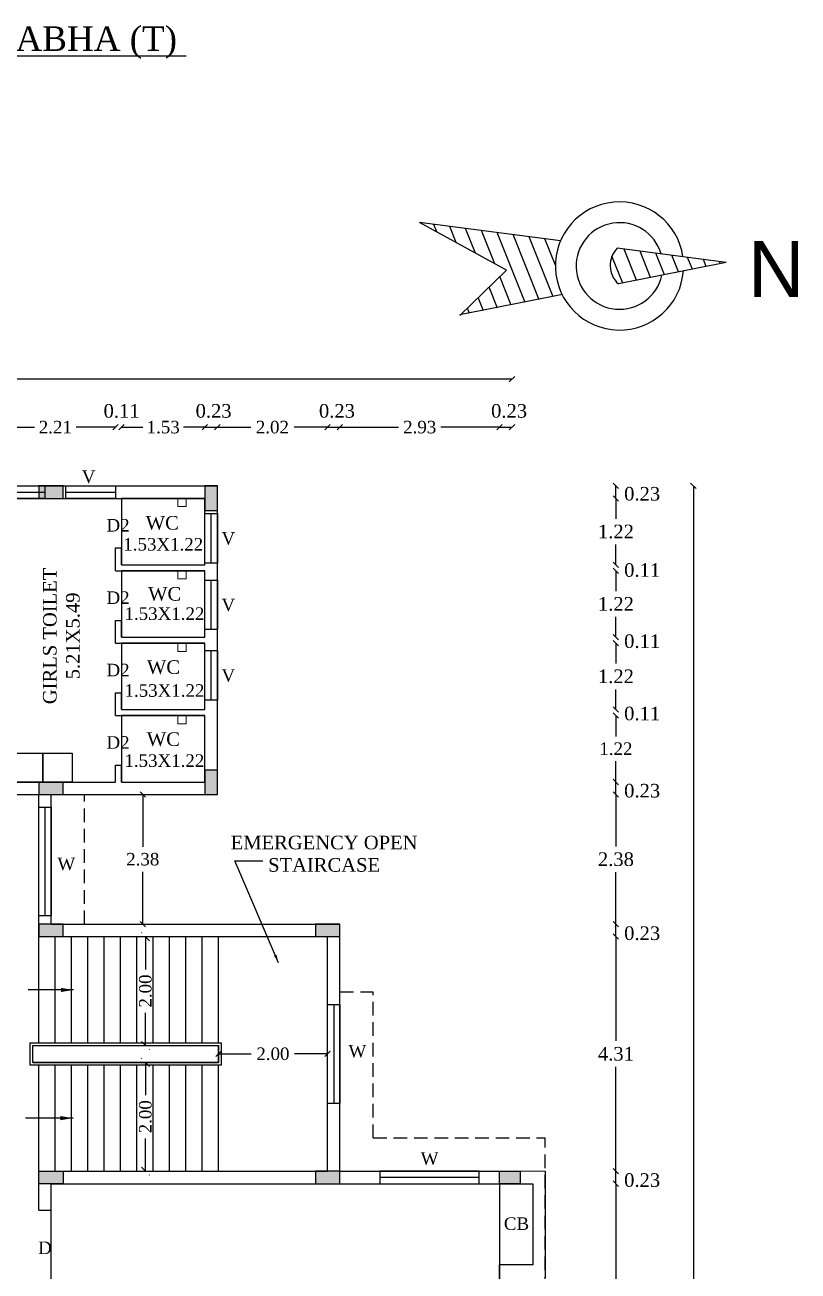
# Model space of a CAD drawing. Header units: metres. Extents: x -53 to 471, y -924 to -843.
# Drawn here: x 167.56 to 181.75, y -888.81 to -865.92 of the extents above; entities that cross this region are included whole.
import ezdxf
from ezdxf.enums import TextEntityAlignment as Align

# ---------------------------------------------------------------- set-up
doc = ezdxf.new("R2010")
doc.units = ezdxf.units.M
doc.header["$MEASUREMENT"] = 0
doc.header["$PDMODE"] = 3
doc.linetypes.add('HIDDEN', pattern=[0.375, 0.25, -0.125])
doc.layers.get('DEFPOINTS').update_dxf_attribs({"lineweight": 5})
doc.layers.add('BLK_1_FLR_0_WASH', color=56, linetype='Continuous', lineweight=5)
doc.layers.add('BLK_1_FLR_2_BLT_UP_AREA', color=27, linetype='Continuous', lineweight=0)
for name, color, linetype in [('BLK_1_FLR_1_SP_WC', 233, 'Continuous'), ('BLK_1_FLR_2_REGULAR_ROOM_1', 117, 'Continuous'), ('BLK_1_FLR_2_WASH', 205, 'Continuous'), ('BLK_1_FLR_2_WATER_CLOSET', 213, 'Continuous')]:
    doc.layers.add(name, color=color, linetype=linetype)
doc.styles.add('Isa-', font='times.ttf')
doc.styles.get("Standard").update_dxf_attribs({"font": 'arial.ttf'})
doc.styles.add('STYLE2', font='times.ttf')
doc.dimstyles.new('Copy of ISO-25', dxfattribs={"dimscale": 0, "dimtxt": 0.23, "dimasz": 0.1, "dimexe": 1.25, "dimexo": 0.625, "dimgap": 0.11, "dimtad": 0, "dimtih": 1, "dimtoh": 1, "dimzin": 1, "dimdsep": 46, "dimtxsty": 'STYLE2', "dimblk": 'OBLIQUE', "dimcen": 0, "dimse1": 1, "dimse2": 1, "dimclrd": 1, "dimclrt": 3, "dimadec": 0, "dimazin": 2, "dimtfac": 1, "dimtix": 1, "dimtofl": 0, "dimtmove": 0, "dimatfit": 3, "dimfxl": 0, "dimtolj": 1, "dimarcsym": 0})
doc.dimstyles.new('ISO-25', dxfattribs={"dimscale": 0, "dimtxt": 0.23, "dimasz": 0.15, "dimexe": 1.25, "dimexo": 0.625, "dimgap": 0.11, "dimtad": 0, "dimtih": 1, "dimtoh": 1, "dimzin": 1, "dimdsep": 46, "dimtxsty": 'STYLE2', "dimblk": 'OBLIQUE', "dimcen": 0, "dimse1": 1, "dimse2": 1, "dimclrd": 1, "dimclrt": 3, "dimadec": 0, "dimazin": 2, "dimtfac": 1, "dimtix": 1, "dimtofl": 0, "dimtmove": 0, "dimatfit": 3, "dimfxl": 0, "dimtolj": 1, "dimarcsym": 0})

# ---------------------------------------------------------------- blocks, each defined once
blk = doc.blocks.new('_Oblique')
at = {"color": 0, "linetype": 'ByBlock', "lineweight": -2}
blk.add_line((-0.5, -0.5), (0.5, 0.5), dxfattribs=at)
blk = doc.blocks.new('*D552')
at = {"color": 1, "lineweight": -2}
for p, q in [((123.822, -872.426), (149.656, -872.426)), ((176.502, -872.426), (150.668, -872.426))]:
    blk.add_line(p, q, dxfattribs=at)
at = {"layer": 'DEFPOINTS', "color": 0}
for p in [(123.822, -872.426), (123.822, -886.978), (176.502, -886.978)]:
    blk.add_point(p, dxfattribs=at)
at = {"color": 1, "lineweight": -2, "xscale": 0.1, "yscale": 0.1, "zscale": 0.1, "rotation": 180}
blk.add_blockref('_Oblique', (123.822, -872.426), dxfattribs=at)
at = {"color": 1, "lineweight": -2, "xscale": 0.1, "yscale": 0.1, "zscale": 0.1}
blk.add_blockref('_Oblique', (176.502, -872.426), dxfattribs=at)
at = {"color": 3, "insert": (150.162, -872.426), "char_height": 0.25, "attachment_point": 5, "style": 'STYLE2'}
blk.add_mtext('\\A1;52.68', dxfattribs=at)
blk = doc.blocks.new('*D588')
at = {"color": 1, "lineweight": -2}
blk.add_line((170.862, -873.31), (171.092, -873.31), dxfattribs=at)
at = {"layer": 'DEFPOINTS', "color": 0}
for p in [(171.092, -873.31), (171.092, -874.388), (170.862, -874.618)]:
    blk.add_point(p, dxfattribs=at)
at = {"color": 1, "lineweight": -2, "xscale": 0.1, "yscale": 0.1, "zscale": 0.1, "rotation": 180}
blk.add_blockref('_Oblique', (170.862, -873.31), dxfattribs=at)
at = {"color": 1, "lineweight": -2, "xscale": 0.1, "yscale": 0.1, "zscale": 0.1}
blk.add_blockref('_Oblique', (171.092, -873.31), dxfattribs=at)
at = {"color": 3, "insert": (171.023, -873.012), "char_height": 0.25, "attachment_point": 5, "style": 'STYLE2'}
blk.add_mtext('\\A1;0.23', dxfattribs=at)
blk = doc.blocks.new('*D589')
at = {"color": 1, "lineweight": -2}
for p, q in [((171.092, -873.31), (171.706, -873.31)), ((173.112, -873.31), (172.499, -873.31))]:
    blk.add_line(p, q, dxfattribs=at)
at = {"layer": 'DEFPOINTS', "color": 0}
for p in [(173.112, -873.31), (171.092, -874.388), (173.112, -882.668)]:
    blk.add_point(p, dxfattribs=at)
at = {"color": 1, "lineweight": -2, "xscale": 0.1, "yscale": 0.1, "zscale": 0.1, "rotation": 180}
blk.add_blockref('_Oblique', (171.092, -873.31), dxfattribs=at)
at = {"color": 1, "lineweight": -2, "xscale": 0.1, "yscale": 0.1, "zscale": 0.1}
blk.add_blockref('_Oblique', (173.112, -873.31), dxfattribs=at)
at = {"color": 3, "insert": (172.102, -873.31), "char_height": 0.23, "attachment_point": 5, "style": 'STYLE2'}
blk.add_mtext('\\A1;2.02', dxfattribs=at)
blk = doc.blocks.new('*D590')
at = {"color": 1, "lineweight": -2}
blk.add_line((173.112, -873.31), (173.342, -873.31), dxfattribs=at)
at = {"layer": 'DEFPOINTS', "color": 0}
for p in [(173.342, -873.31), (173.342, -882.438), (173.112, -882.668)]:
    blk.add_point(p, dxfattribs=at)
at = {"color": 1, "lineweight": -2, "xscale": 0.1, "yscale": 0.1, "zscale": 0.1, "rotation": 180}
blk.add_blockref('_Oblique', (173.112, -873.31), dxfattribs=at)
at = {"color": 1, "lineweight": -2, "xscale": 0.1, "yscale": 0.1, "zscale": 0.1}
blk.add_blockref('_Oblique', (173.342, -873.31), dxfattribs=at)
at = {"color": 3, "insert": (173.287, -873.012), "char_height": 0.25, "attachment_point": 5, "style": 'STYLE2'}
blk.add_mtext('\\A1;0.23', dxfattribs=at)
blk = doc.blocks.new('*D591')
at = {"color": 1, "lineweight": -2}
for p, q in [((173.342, -873.31), (174.418, -873.31)), ((176.272, -873.31), (175.197, -873.31))]:
    blk.add_line(p, q, dxfattribs=at)
at = {"layer": 'DEFPOINTS', "color": 0}
for p in [(176.272, -873.31), (173.342, -882.438), (176.272, -887.208)]:
    blk.add_point(p, dxfattribs=at)
at = {"color": 1, "lineweight": -2, "xscale": 0.1, "yscale": 0.1, "zscale": 0.1, "rotation": 180}
blk.add_blockref('_Oblique', (173.342, -873.31), dxfattribs=at)
at = {"color": 1, "lineweight": -2, "xscale": 0.1, "yscale": 0.1, "zscale": 0.1}
blk.add_blockref('_Oblique', (176.272, -873.31), dxfattribs=at)
at = {"color": 3, "insert": (174.807, -873.31), "char_height": 0.23, "attachment_point": 5, "style": 'STYLE2'}
blk.add_mtext('\\A1;2.93', dxfattribs=at)
blk = doc.blocks.new('*D592')
at = {"color": 1, "lineweight": -2}
blk.add_line((176.272, -873.31), (176.502, -873.31), dxfattribs=at)
at = {"layer": 'DEFPOINTS', "color": 0}
for p in [(176.502, -873.31), (176.502, -886.978), (176.272, -887.208)]:
    blk.add_point(p, dxfattribs=at)
at = {"color": 1, "lineweight": -2, "xscale": 0.1, "yscale": 0.1, "zscale": 0.1, "rotation": 180}
blk.add_blockref('_Oblique', (176.272, -873.31), dxfattribs=at)
at = {"color": 1, "lineweight": -2, "xscale": 0.1, "yscale": 0.1, "zscale": 0.1}
blk.add_blockref('_Oblique', (176.502, -873.31), dxfattribs=at)
at = {"color": 3, "insert": (176.448, -873.012), "char_height": 0.25, "attachment_point": 5, "style": 'STYLE2'}
blk.add_mtext('\\A1;0.23', dxfattribs=at)
blk = doc.blocks.new('*D596')
at = {"color": 1, "lineweight": -2}
for p, q in [((178.409, -887.208), (178.409, -890.222)), ((178.409, -893.711), (178.409, -890.697))]:
    blk.add_line(p, q, dxfattribs=at)
at = {"layer": 'DEFPOINTS', "color": 0}
for p in [(176.272, -887.208), (178.409, -887.208), (176.272, -893.711)]:
    blk.add_point(p, dxfattribs=at)
at = {"color": 1, "lineweight": -2, "xscale": 0.1, "yscale": 0.1, "zscale": 0.1}
for p, rotation in [((178.409, -887.208), 90), ((178.409, -893.711), 270)]:
    blk.add_blockref('_Oblique', p, dxfattribs=dict(at, rotation=rotation))
at = {"color": 3, "insert": (178.409, -890.459), "char_height": 0.25, "attachment_point": 5, "style": 'STYLE2'}
blk.add_mtext('\\A1;6.50', dxfattribs=at)
blk = doc.blocks.new('*D597')
at = {"color": 1, "lineweight": -2}
blk.add_line((178.409, -887.208), (178.409, -886.978), dxfattribs=at)
at = {"layer": 'DEFPOINTS', "color": 0}
for p in [(176.272, -886.978), (178.409, -886.978), (176.272, -887.208)]:
    blk.add_point(p, dxfattribs=at)
at = {"color": 1, "lineweight": -2, "xscale": 0.1, "yscale": 0.1, "zscale": 0.1}
for p, rotation in [((178.409, -886.978), 90), ((178.409, -887.208), 270)]:
    blk.add_blockref('_Oblique', p, dxfattribs=dict(at, rotation=rotation))
at = {"color": 3, "insert": (178.891, -887.144), "char_height": 0.25, "attachment_point": 5, "style": 'STYLE2'}
blk.add_mtext('\\A1;0.23', dxfattribs=at)
blk = doc.blocks.new('*D598')
at = {"color": 1, "lineweight": -2}
for p, q in [((178.409, -882.668), (178.409, -884.586)), ((178.409, -886.978), (178.409, -885.061))]:
    blk.add_line(p, q, dxfattribs=at)
at = {"layer": 'DEFPOINTS', "color": 0}
for p in [(173.337, -882.668), (178.409, -882.668), (176.502, -886.978)]:
    blk.add_point(p, dxfattribs=at)
at = {"color": 1, "lineweight": -2, "xscale": 0.1, "yscale": 0.1, "zscale": 0.1}
for p, rotation in [((178.409, -882.668), 90), ((178.409, -886.978), 270)]:
    blk.add_blockref('_Oblique', p, dxfattribs=dict(at, rotation=rotation))
at = {"color": 3, "insert": (178.409, -884.823), "char_height": 0.25, "attachment_point": 5, "style": 'STYLE2'}
blk.add_mtext('\\A1;4.31', dxfattribs=at)
blk = doc.blocks.new('*D599')
at = {"color": 1, "lineweight": -2}
blk.add_line((178.409, -882.668), (178.409, -882.438), dxfattribs=at)
at = {"layer": 'DEFPOINTS', "color": 0}
for p in [(173.342, -882.438), (178.409, -882.438), (173.337, -882.668)]:
    blk.add_point(p, dxfattribs=at)
at = {"color": 1, "lineweight": -2, "xscale": 0.1, "yscale": 0.1, "zscale": 0.1}
for p, rotation in [((178.409, -882.438), 90), ((178.409, -882.668), 270)]:
    blk.add_blockref('_Oblique', p, dxfattribs=dict(at, rotation=rotation))
at = {"color": 3, "insert": (178.891, -882.608), "char_height": 0.25, "attachment_point": 5, "style": 'STYLE2'}
blk.add_mtext('\\A1;0.23', dxfattribs=at)
blk = doc.blocks.new('*D600')
at = {"color": 1, "lineweight": -2}
for p, q in [((178.409, -880.058), (178.409, -881.011)), ((178.409, -882.438), (178.409, -881.486))]:
    blk.add_line(p, q, dxfattribs=at)
at = {"layer": 'DEFPOINTS', "color": 0}
for p in [(171.092, -880.058), (178.409, -880.058), (173.342, -882.438)]:
    blk.add_point(p, dxfattribs=at)
at = {"color": 1, "lineweight": -2, "xscale": 0.1, "yscale": 0.1, "zscale": 0.1}
for p, rotation in [((178.409, -880.058), 90), ((178.409, -882.438), 270)]:
    blk.add_blockref('_Oblique', p, dxfattribs=dict(at, rotation=rotation))
at = {"color": 3, "insert": (178.409, -881.248), "char_height": 0.25, "attachment_point": 5, "style": 'STYLE2'}
blk.add_mtext('\\A1;2.38', dxfattribs=at)
blk = doc.blocks.new('*D601')
at = {"color": 1, "lineweight": -2}
blk.add_line((178.409, -880.058), (178.409, -879.828), dxfattribs=at)
at = {"layer": 'DEFPOINTS', "color": 0}
for p in [(170.862, -879.828), (178.409, -879.828), (171.092, -880.058)]:
    blk.add_point(p, dxfattribs=at)
at = {"color": 1, "lineweight": -2, "xscale": 0.1, "yscale": 0.1, "zscale": 0.1}
for p, rotation in [((178.409, -879.828), 90), ((178.409, -880.058), 270)]:
    blk.add_blockref('_Oblique', p, dxfattribs=dict(at, rotation=rotation))
at = {"color": 3, "insert": (178.891, -879.99), "char_height": 0.25, "attachment_point": 5, "style": 'STYLE2'}
blk.add_mtext('\\A1;0.23', dxfattribs=at)
blk = doc.blocks.new('*D602')
at = {"color": 1, "lineweight": -2}
blk.add_line((178.409, -874.618), (178.409, -874.388), dxfattribs=at)
at = {"layer": 'DEFPOINTS', "color": 0}
for p in [(171.092, -874.388), (178.409, -874.388), (170.862, -874.618)]:
    blk.add_point(p, dxfattribs=at)
at = {"color": 1, "lineweight": -2, "xscale": 0.1, "yscale": 0.1, "zscale": 0.1}
for p, rotation in [((178.409, -874.388), 90), ((178.409, -874.618), 270)]:
    blk.add_blockref('_Oblique', p, dxfattribs=dict(at, rotation=rotation))
at = {"color": 3, "insert": (178.891, -874.535), "char_height": 0.25, "attachment_point": 5, "style": 'STYLE2'}
blk.add_mtext('\\A1;0.23', dxfattribs=at)
blk = doc.blocks.new('*D716')
at = {"color": 1, "lineweight": -2}
for p, q in [((178.409, -878.498), (178.409, -878.398)), ((178.409, -878.608), (178.409, -878.708))]:
    blk.add_line(p, q, dxfattribs=at)
at = {"layer": 'DEFPOINTS', "color": 0}
for p in [(170.862, -878.498), (170.862, -878.608), (178.409, -878.498)]:
    blk.add_point(p, dxfattribs=at)
at = {"color": 1, "lineweight": -2, "xscale": 0.1, "yscale": 0.1, "zscale": 0.1}
for p, rotation in [((178.409, -878.498), 270), ((178.409, -878.608), 90)]:
    blk.add_blockref('_Oblique', p, dxfattribs=dict(at, rotation=rotation))
at = {"color": 3, "insert": (178.891, -878.572), "char_height": 0.25, "attachment_point": 5, "style": 'STYLE2'}
blk.add_mtext('\\A1;0.11', dxfattribs=at)
blk = doc.blocks.new('*D603')
at = {"color": 1, "lineweight": -2}
for p, q in [((178.409, -877.278), (178.409, -877.651)), ((178.409, -878.498), (178.409, -878.126))]:
    blk.add_line(p, q, dxfattribs=at)
at = {"layer": 'DEFPOINTS', "color": 0}
for p in [(170.862, -877.278), (178.409, -877.278), (170.862, -878.498)]:
    blk.add_point(p, dxfattribs=at)
at = {"color": 1, "lineweight": -2, "xscale": 0.1, "yscale": 0.1, "zscale": 0.1}
for p, rotation in [((178.409, -877.278), 90), ((178.409, -878.498), 270)]:
    blk.add_blockref('_Oblique', p, dxfattribs=dict(at, rotation=rotation))
at = {"color": 3, "insert": (178.409, -877.888), "char_height": 0.25, "attachment_point": 5, "style": 'STYLE2'}
blk.add_mtext('\\A1;1.22', dxfattribs=at)
blk = doc.blocks.new('*D604')
at = {"color": 1, "lineweight": -2}
for p, q in [((178.409, -877.168), (178.409, -877.068)), ((178.409, -877.278), (178.409, -877.378))]:
    blk.add_line(p, q, dxfattribs=at)
at = {"layer": 'DEFPOINTS', "color": 0}
for p in [(170.862, -877.168), (170.862, -877.278), (178.409, -877.168)]:
    blk.add_point(p, dxfattribs=at)
at = {"color": 1, "lineweight": -2, "xscale": 0.1, "yscale": 0.1, "zscale": 0.1}
for p, rotation in [((178.409, -877.168), 270), ((178.409, -877.278), 90)]:
    blk.add_blockref('_Oblique', p, dxfattribs=dict(at, rotation=rotation))
at = {"color": 3, "insert": (178.891, -877.243), "char_height": 0.25, "attachment_point": 5, "style": 'STYLE2'}
blk.add_mtext('\\A1;0.11', dxfattribs=at)
blk = doc.blocks.new('*D605')
at = {"color": 1, "lineweight": -2}
for p, q in [((178.409, -875.948), (178.409, -876.321)), ((178.409, -877.168), (178.409, -876.796))]:
    blk.add_line(p, q, dxfattribs=at)
at = {"layer": 'DEFPOINTS', "color": 0}
for p in [(170.862, -875.948), (178.409, -875.948), (170.862, -877.168)]:
    blk.add_point(p, dxfattribs=at)
at = {"color": 1, "lineweight": -2, "xscale": 0.1, "yscale": 0.1, "zscale": 0.1}
for p, rotation in [((178.409, -875.948), 90), ((178.409, -877.168), 270)]:
    blk.add_blockref('_Oblique', p, dxfattribs=dict(at, rotation=rotation))
at = {"color": 3, "insert": (178.409, -876.558), "char_height": 0.25, "attachment_point": 5, "style": 'STYLE2'}
blk.add_mtext('\\A1;1.22', dxfattribs=at)
blk = doc.blocks.new('*D606')
at = {"color": 1, "lineweight": -2}
for p, q in [((178.409, -875.838), (178.409, -875.738)), ((178.409, -875.948), (178.409, -876.048))]:
    blk.add_line(p, q, dxfattribs=at)
at = {"layer": 'DEFPOINTS', "color": 0}
for p in [(170.862, -875.838), (178.409, -875.838), (170.862, -875.948)]:
    blk.add_point(p, dxfattribs=at)
at = {"color": 1, "lineweight": -2, "xscale": 0.1, "yscale": 0.1, "zscale": 0.1}
for p, rotation in [((178.409, -875.838), 270), ((178.409, -875.948), 90)]:
    blk.add_blockref('_Oblique', p, dxfattribs=dict(at, rotation=rotation))
at = {"color": 3, "insert": (178.891, -875.936), "char_height": 0.25, "attachment_point": 5, "style": 'STYLE2'}
blk.add_mtext('\\A1;0.11', dxfattribs=at)
blk = doc.blocks.new('*D607')
at = {"color": 1, "lineweight": -2}
for p, q in [((178.409, -874.618), (178.409, -874.991)), ((178.409, -875.838), (178.409, -875.466))]:
    blk.add_line(p, q, dxfattribs=at)
at = {"layer": 'DEFPOINTS', "color": 0}
for p in [(170.862, -874.618), (178.409, -874.618), (170.862, -875.838)]:
    blk.add_point(p, dxfattribs=at)
at = {"color": 1, "lineweight": -2, "xscale": 0.1, "yscale": 0.1, "zscale": 0.1}
for p, rotation in [((178.409, -874.618), 90), ((178.409, -875.838), 270)]:
    blk.add_blockref('_Oblique', p, dxfattribs=dict(at, rotation=rotation))
at = {"color": 3, "insert": (178.409, -875.228), "char_height": 0.25, "attachment_point": 5, "style": 'STYLE2'}
blk.add_mtext('\\A1;1.22', dxfattribs=at)
blk = doc.blocks.new('*D729')
at = {"color": 1, "lineweight": -2}
for p, q in [((171.112, -884.823), (171.715, -884.823)), ((173.112, -884.823), (172.51, -884.823))]:
    blk.add_line(p, q, dxfattribs=at)
at = {"layer": 'DEFPOINTS', "color": 0}
for p in [(171.112, -884.823), (173.112, -884.823), (173.112, -884.823)]:
    blk.add_point(p, dxfattribs=at)
at = {"color": 1, "lineweight": -2, "xscale": 0.1, "yscale": 0.1, "zscale": 0.1, "rotation": 180}
blk.add_blockref('_Oblique', (171.112, -884.823), dxfattribs=at)
at = {"color": 1, "lineweight": -2, "xscale": 0.1, "yscale": 0.1, "zscale": 0.1}
blk.add_blockref('_Oblique', (173.112, -884.823), dxfattribs=at)
at = {"color": 3, "insert": (172.112, -884.823), "char_height": 0.23, "attachment_point": 5, "style": 'STYLE2'}
blk.add_mtext('\\A1;2.00', dxfattribs=at)
blk = doc.blocks.new('*D614')
at = {"color": 1, "lineweight": -2}
for p, q in [((169.771, -882.668), (169.771, -883.271)), ((169.771, -884.668), (169.771, -884.066))]:
    blk.add_line(p, q, dxfattribs=at)
at = {"layer": 'DEFPOINTS', "color": 0, "linetype": 'HIDDEN'}
for p in [(169.771, -882.668), (169.771, -882.668), (169.716, -884.668)]:
    blk.add_point(p, dxfattribs=at)
at = {"color": 1, "linetype": 'HIDDEN', "lineweight": -2, "xscale": 0.15, "yscale": 0.15, "zscale": 0.15}
for p, rotation in [((169.771, -882.668), 90), ((169.771, -884.668), 270)]:
    blk.add_blockref('_Oblique', p, dxfattribs=dict(at, rotation=rotation))
at = {"color": 3, "linetype": 'HIDDEN', "insert": (169.771, -883.668), "char_height": 0.23, "attachment_point": 5, "rotation": 90, "style": 'STYLE2'}
blk.add_mtext('\\A1;2.00', dxfattribs=at)
blk = doc.blocks.new('*D615')
at = {"color": 1, "lineweight": -2}
for p, q in [((169.771, -884.978), (169.771, -885.581)), ((169.771, -886.978), (169.771, -886.376))]:
    blk.add_line(p, q, dxfattribs=at)
at = {"layer": 'DEFPOINTS', "color": 0, "linetype": 'HIDDEN'}
for p in [(169.771, -884.978), (169.771, -886.978), (169.771, -886.978)]:
    blk.add_point(p, dxfattribs=at)
at = {"color": 1, "linetype": 'HIDDEN', "lineweight": -2, "xscale": 0.15, "yscale": 0.15, "zscale": 0.15}
for p, rotation in [((169.771, -884.978), 90), ((169.771, -886.978), 270)]:
    blk.add_blockref('_Oblique', p, dxfattribs=dict(at, rotation=rotation))
at = {"color": 3, "linetype": 'HIDDEN', "insert": (169.771, -885.978), "char_height": 0.23, "attachment_point": 5, "rotation": 90, "style": 'STYLE2'}
blk.add_mtext('\\A1;2.00', dxfattribs=at)
blk = doc.blocks.new('*D734')
at = {"color": 1, "lineweight": -2}
for p, q in [((167.012, -873.31), (167.734, -873.31)), ((169.222, -873.31), (168.5, -873.31))]:
    blk.add_line(p, q, dxfattribs=at)
at = {"layer": 'DEFPOINTS', "color": 0}
for p in [(169.222, -873.31), (167.012, -875.529), (169.222, -875.529)]:
    blk.add_point(p, dxfattribs=at)
at = {"color": 1, "lineweight": -2, "xscale": 0.1, "yscale": 0.1, "zscale": 0.1, "rotation": 180}
blk.add_blockref('_Oblique', (167.012, -873.31), dxfattribs=at)
at = {"color": 1, "lineweight": -2, "xscale": 0.1, "yscale": 0.1, "zscale": 0.1}
blk.add_blockref('_Oblique', (169.222, -873.31), dxfattribs=at)
at = {"color": 3, "insert": (168.117, -873.31), "char_height": 0.23, "attachment_point": 5, "style": 'STYLE2'}
blk.add_mtext('\\A1;2.21', dxfattribs=at)
blk = doc.blocks.new('*D735')
at = {"color": 1, "lineweight": -2}
for p, q in [((169.222, -873.31), (169.122, -873.31)), ((169.332, -873.31), (169.432, -873.31))]:
    blk.add_line(p, q, dxfattribs=at)
at = {"layer": 'DEFPOINTS', "color": 0}
for p in [(169.332, -873.31), (169.222, -875.529), (169.332, -875.529)]:
    blk.add_point(p, dxfattribs=at)
at = {"color": 1, "lineweight": -2, "xscale": 0.1, "yscale": 0.1, "zscale": 0.1}
blk.add_blockref('_Oblique', (169.222, -873.31), dxfattribs=at)
at = {"color": 1, "lineweight": -2, "xscale": 0.1, "yscale": 0.1, "zscale": 0.1, "rotation": 180}
blk.add_blockref('_Oblique', (169.332, -873.31), dxfattribs=at)
at = {"color": 3, "insert": (169.333, -873.012), "char_height": 0.25, "attachment_point": 5, "style": 'STYLE2'}
blk.add_mtext('\\A1;0.11', dxfattribs=at)
blk = doc.blocks.new('*D703')
at = {"color": 1, "lineweight": -2}
for p, q in [((169.332, -873.31), (169.724, -873.31)), ((170.862, -873.31), (170.47, -873.31))]:
    blk.add_line(p, q, dxfattribs=at)
at = {"layer": 'DEFPOINTS', "color": 0}
for p in [(170.862, -873.31), (170.862, -874.618), (169.332, -875.529)]:
    blk.add_point(p, dxfattribs=at)
at = {"color": 1, "lineweight": -2, "xscale": 0.1, "yscale": 0.1, "zscale": 0.1, "rotation": 180}
blk.add_blockref('_Oblique', (169.332, -873.31), dxfattribs=at)
at = {"color": 1, "lineweight": -2, "xscale": 0.1, "yscale": 0.1, "zscale": 0.1}
blk.add_blockref('_Oblique', (170.862, -873.31), dxfattribs=at)
at = {"color": 3, "insert": (170.097, -873.31), "char_height": 0.23, "attachment_point": 5, "style": 'STYLE2'}
blk.add_mtext('\\A1;1.53', dxfattribs=at)
blk = doc.blocks.new('*D739')
at = {"color": 1, "lineweight": -2, "ltscale": 3}
for p, q in [((169.722, -880.058), (169.722, -881.021)), ((169.722, -882.438), (169.722, -881.476))]:
    blk.add_line(p, q, dxfattribs=at)
at = {"layer": 'DEFPOINTS', "color": 0, "ltscale": 3}
for p in [(168.042, -880.058), (168.042, -882.438), (169.722, -882.438)]:
    blk.add_point(p, dxfattribs=at)
at = {"color": 1, "lineweight": -2, "ltscale": 3, "xscale": 0.1, "yscale": 0.1, "zscale": 0.1}
for p, rotation in [((169.722, -880.058), 90), ((169.722, -882.438), 270)]:
    blk.add_blockref('_Oblique', p, dxfattribs=dict(at, rotation=rotation))
at = {"color": 3, "ltscale": 3, "insert": (169.722, -881.248), "char_height": 0.23, "attachment_point": 5, "style": 'STYLE2'}
blk.add_mtext('\\A1;2.38', dxfattribs=at)
blk = doc.blocks.new('tgt')
at = {"lineweight": -3}
for points in [[(-8.24, 39.822), (-8.69, 39.822), (-8.69, 39.592), (-8.24, 39.592)], [(-5.41, 39.822), (-5.64, 39.822), (-5.64, 39.372), (-5.41, 39.372)], [(-5.41, 34.602), (-5.64, 34.602), (-5.64, 34.152), (-5.41, 34.152)], [(-8.24, 34.382), (-8.69, 34.382), (-8.69, 34.152), (-8.24, 34.152)], [(-8.24, 31.542), (-8.24, 31.772), (-8.69, 31.772), (-8.69, 31.542)], [(-3.16, 31.542), (-3.16, 31.772), (-3.61, 31.772), (-3.61, 31.542)], [(-8.24, 27.002), (-8.69, 27.002), (-8.69, 27.232), (-8.24, 27.232)], [(-3.16, 27.002), (-3.16, 27.232), (-3.61, 27.232), (-3.61, 27.002)]]:
    blk.add_hatch(color=3, dxfattribs=at).paths.add_polyline_path(points)
blk.add_hatch(color=2).paths.add_polyline_path([(-0.23, 27.232), (0.15, 27.232), (0.15, 27.002), (-0.23, 27.002)])
at = {"color": 3, "lineweight": -3}
for points in [[(-8.24, 39.822), (-8.69, 39.822), (-8.69, 39.592), (-8.24, 39.592)], [(-5.64, 39.822), (-5.64, 39.372), (-5.41, 39.372), (-5.41, 39.822)], [(-5.64, 34.602), (-5.64, 34.152), (-5.41, 34.152), (-5.41, 34.602)], [(-8.24, 34.382), (-8.69, 34.382), (-8.69, 34.152), (-8.24, 34.152)], [(-8.24, 31.772), (-8.69, 31.772), (-8.69, 31.542), (-8.24, 31.542)], [(-3.16, 31.772), (-3.61, 31.772), (-3.61, 31.542), (-3.16, 31.542)], [(-8.24, 27.002), (-8.69, 27.002), (-8.69, 27.232), (-8.24, 27.232)], [(-3.16, 27.232), (-3.61, 27.232), (-3.61, 27.002), (-3.16, 27.002)]]:
    blk.add_lwpolyline(points, close=True, dxfattribs=at)
at = {"color": 2, "lineweight": -3}
blk.add_lwpolyline([(-0.23, 27.232), (0.15, 27.232), (0.15, 27.002), (-0.23, 27.002)], close=True, dxfattribs=at)
blk = doc.blocks.new('*D774')
at = {"color": 1, "lineweight": -2, "ltscale": 3}
for p, q in [((179.831, -874.388), (179.831, -896.657)), ((179.831, -919.381), (179.831, -897.112))]:
    blk.add_line(p, q, dxfattribs=at)
at = {"layer": 'DEFPOINTS', "color": 0, "ltscale": 3}
for p in [(171.092, -874.388), (179.831, -874.388), (158.662, -919.381)]:
    blk.add_point(p, dxfattribs=at)
at = {"color": 1, "lineweight": -2, "ltscale": 3, "xscale": 0.1, "yscale": 0.1, "zscale": 0.1}
for p, rotation in [((179.831, -874.388), 90), ((179.831, -919.381), 270)]:
    blk.add_blockref('_Oblique', p, dxfattribs=dict(at, rotation=rotation))
at = {"color": 3, "ltscale": 3, "insert": (179.831, -896.884), "char_height": 0.23, "attachment_point": 5, "style": 'STYLE2'}
blk.add_mtext('\\A1;44.99', dxfattribs=at)
blk = doc.blocks.new('*D775')
at = {"color": 1, "lineweight": -2, "ltscale": 3}
for p, q in [((178.409, -878.608), (178.409, -878.991)), ((178.409, -879.828), (178.409, -879.446))]:
    blk.add_line(p, q, dxfattribs=at)
at = {"layer": 'DEFPOINTS', "color": 0, "ltscale": 3}
for p in [(170.862, -878.608), (170.579, -879.828), (178.409, -879.828)]:
    blk.add_point(p, dxfattribs=at)
at = {"color": 1, "lineweight": -2, "ltscale": 3, "xscale": 0.1, "yscale": 0.1, "zscale": 0.1}
for p, rotation in [((178.409, -878.608), 90), ((178.409, -879.828), 270)]:
    blk.add_blockref('_Oblique', p, dxfattribs=dict(at, rotation=rotation))
at = {"color": 3, "ltscale": 3, "insert": (178.409, -879.218), "char_height": 0.23, "attachment_point": 5, "style": 'STYLE2'}
blk.add_mtext('\\A1;1.22', dxfattribs=at)

msp = doc.modelspace()

# ---------------------------------------------------------------- hatches: boundary and pattern name
at = {"lineweight": 25}
h = msp.add_hatch(dxfattribs=at)
h.set_pattern_fill('ANSI31', color=1, scale=2.050312, angle=66.803979, style=0)
h.set_pattern_definition([(111.804, (177.36648, -870.50301), (-0.237954, -0.095194), [])])
h.paths.add_polyline_path([(174.80401, -869.54838), (176.40027, -870.42474), (175.54418, -871.25739), (177.42572, -870.88188, -0.22210308), (177.39226, -869.88559)])
h.paths.add_polyline_path([(178.4324, -870.02111, 0.42578482), (178.45426, -870.67662), (180.43285, -870.28174)])

# ---------------------------------------------------------------- linework, layer by layer
for p, q in [((177.39226, -869.88559), (174.80401, -869.54838)), ((176.40027, -870.42474), (174.80401, -869.54838)), ((180.43285, -870.28174), (178.4324, -870.02111)), ((176.40027, -870.42474), (175.54418, -871.25739)), ((180.43285, -870.28174), (178.45426, -870.67662)), ((177.42572, -870.87188), (175.54418, -871.24739))]:
    msp.add_line(p, q, dxfattribs=at)
for p, q in [((165.14223, -874.38836), (171.09223, -874.38836)), ((171.09223, -880.05821), (171.09223, -874.38836)), ((165.37223, -874.61836), (170.86223, -874.61836)), ((170.86223, -875.83836), (170.86223, -874.61836)), ((169.22223, -875.94836), (169.22223, -875.52852)), ((169.22223, -875.52852), (169.33223, -875.52852)), ((169.33223, -875.83836), (169.33223, -875.52852)), ((169.33223, -875.83836), (170.86223, -875.83836)), ((169.22223, -875.94836), (170.86223, -875.94836)), ((170.86223, -877.16836), (170.86223, -875.94836)), ((169.22223, -877.27836), (169.22223, -876.85852)), ((169.22223, -876.85852), (169.33223, -876.85852)), ((169.33223, -877.16836), (169.33223, -876.85852)), ((169.22223, -877.27836), (170.86223, -877.27836)), ((169.33223, -877.16836), (170.86223, -877.16836)), ((170.86223, -878.49836), (170.86223, -877.27836)), ((170.86223, -878.49836), (170.86223, -877.27836)), ((169.22223, -878.60836), (169.22223, -878.18852)), ((169.22223, -878.18852), (169.33223, -878.18852)), ((169.33223, -878.49836), (169.33223, -878.18852)), ((169.22223, -878.60836), (170.86223, -878.60836)), ((169.33223, -878.49836), (170.86223, -878.49836)), ((170.86223, -879.82821), (170.86223, -878.60836)), ((170.86223, -879.82821), (170.86223, -878.60836)), ((169.22223, -879.82821), (169.22223, -879.51836)), ((169.22223, -879.51836), (169.33223, -879.51836)), ((169.33223, -879.82821), (169.33223, -879.51836)), ((166.37223, -879.82821), (169.22223, -879.82821)), ((169.33223, -879.82821), (170.86223, -879.82821)), ((169.33223, -879.82821), (170.86223, -879.82821)), ((171.09223, -880.05821), (171.09223, -879.82821)), ((166.37223, -880.05821), (167.81223, -880.05821)), ((167.81223, -882.66821), (167.81223, -880.05821)), ((168.04223, -882.43821), (168.04223, -880.05821)), ((168.04223, -880.05821), (171.09223, -880.05821)), ((167.81223, -882.66821), (167.81223, -882.43821)), ((168.04223, -882.43821), (173.34223, -882.43821)), ((173.34223, -886.98321), (173.34223, -882.43821)), ((167.81223, -882.66821), (173.11223, -882.66821)), ((167.81223, -882.66821), (171.11223, -882.66821)), ((167.81223, -884.61821), (167.81223, -882.66821)), ((168.11223, -884.61821), (168.11223, -882.66821)), ((168.41223, -884.61821), (168.41223, -882.66821)), ((168.71223, -884.61821), (168.71223, -882.66821)), ((169.01223, -884.61821), (169.01223, -882.66821)), ((169.31223, -884.61821), (169.31223, -882.66821)), ((169.61223, -884.61821), (169.61223, -882.66821)), ((169.91223, -884.61821), (169.91223, -882.66821)), ((170.21223, -884.61821), (170.21223, -882.66821)), ((170.51223, -884.61821), (170.51223, -882.66821)), ((170.81223, -884.61821), (170.81223, -882.66821)), ((171.11223, -884.61821), (171.11223, -882.66821)), ((173.11223, -886.97821), (173.11223, -882.66821)), ((167.70223, -884.97821), (167.70223, -884.66821)), ((167.70223, -884.66821), (171.11223, -884.66821)), ((171.11223, -884.97821), (171.11223, -884.66821)), ((167.70223, -884.97821), (171.11223, -884.97821)), ((167.81223, -886.97821), (167.81223, -885.02821)), ((168.11223, -886.97821), (168.11223, -885.02821)), ((168.41223, -886.97821), (168.41223, -885.02821)), ((168.71223, -886.97821), (168.71223, -885.02821)), ((169.01223, -886.97821), (169.01223, -885.02821)), ((169.31223, -886.97821), (169.31223, -885.02821)), ((169.61223, -886.97821), (169.61223, -885.02821)), ((169.91223, -886.97821), (169.91223, -885.02821)), ((170.21223, -886.97821), (170.21223, -885.02821)), ((170.51223, -886.97821), (170.51223, -885.02821)), ((170.81223, -886.97821), (170.81223, -885.02821)), ((171.11223, -886.97821), (171.11223, -885.02821)), ((167.81223, -887.69321), (167.81223, -886.93055)), ((167.81223, -886.97821), (173.11223, -886.97821)), ((167.81223, -887.20821), (167.81223, -886.97821)), ((167.81223, -886.97821), (173.11223, -886.97821)), ((167.81223, -886.97821), (171.11223, -886.97821)), ((173.34223, -886.97821), (175.43223, -886.97821)), ((173.34223, -886.97821), (176.27223, -886.97821)), ((168.04223, -887.20821), (175.20223, -887.20821)), ((168.04223, -887.69321), (168.04223, -887.20821)), ((168.04223, -887.20821), (176.88223, -887.20821)), ((167.81223, -887.69321), (168.04223, -887.69321)), ((176.27223, -892.22055), (176.27223, -888.69821))]:
    msp.add_line(p, q)
at = {"color": 1}
for p, q in [((167.01223, -874.50336), (167.92223, -874.50336)), ((168.31223, -874.50336), (169.22223, -874.50336)), ((170.97723, -875.80513), (170.97723, -874.89513)), ((170.97723, -877.0279), (170.97723, -876.1179)), ((170.97723, -878.3239), (170.97723, -877.4139)), ((167.92723, -880.28821), (167.92723, -882.28821)), ((173.22723, -883.91321), (173.22723, -885.73321))]:
    msp.add_line(p, q, dxfattribs=at)
at = {"color": 1, "linetype": 'HIDDEN'}
for p, q in [((168.65223, -882.43821), (168.65223, -880.05821)), ((173.34223, -883.68321), (173.95223, -883.68321)), ((173.95223, -886.36821), (173.95223, -883.68321)), ((173.95223, -886.36821), (177.11223, -886.36821)), ((177.11223, -914.67055), (177.11223, -886.36821))]:
    msp.add_line(p, q, dxfattribs=at)
at = {"color": 1, "lineweight": -3}
msp.add_line((175.89618, -887.09321), (174.07618, -887.09321), dxfattribs=at)
at = {"lineweight": -3}
for p, q in [((177.11223, -886.97821), (177.11223, -888.92821)), ((176.88223, -887.20821), (176.88223, -888.69821)), ((176.88223, -888.69821), (176.27223, -888.69821))]:
    msp.add_line(p, q, dxfattribs=at)
at = {"color": 41, "linetype": 'HIDDEN', "lineweight": -3, "ltscale": 0.5}
msp.add_line((176.27223, -887.20821), (176.27223, -888.69821), dxfattribs=at)
at = {"color": 2}
for points in [[(167.92223, -874.61836), (167.01223, -874.61836), (167.01223, -874.38836), (167.92223, -874.38836)], [(169.22223, -874.61836), (168.31223, -874.61836), (168.31223, -874.38836), (169.22223, -874.38836)], [(171.09223, -874.89513), (171.09223, -875.80513), (170.86223, -875.80513), (170.86223, -874.89513)], [(171.09223, -876.1179), (171.09223, -877.0279), (170.86223, -877.0279), (170.86223, -876.1179)], [(171.09223, -877.4139), (171.09223, -878.3239), (170.86223, -878.3239), (170.86223, -877.4139)], [(168.04223, -882.28821), (167.81223, -882.28821), (167.81223, -880.28821), (168.04223, -880.28821)], [(173.34223, -885.73321), (173.11223, -885.73321), (173.11223, -883.91321), (173.34223, -883.91321)]]:
    msp.add_lwpolyline(points, close=True, dxfattribs=at)
for points in [[(171.16223, -885.02821), (167.65223, -885.02821), (167.65223, -884.61821), (171.16223, -884.61821)], [(171.11223, -884.97821), (167.70223, -884.97821), (167.70223, -884.66821), (171.11223, -884.66821)]]:
    msp.add_lwpolyline(points, close=True)
at = {"color": 2, "lineweight": -3}
msp.add_lwpolyline([(174.07618, -886.97821), (174.07618, -887.20821), (175.89618, -887.20821), (175.89618, -886.97821)], close=True, dxfattribs=at)
at = {"lineweight": 25}
for centre, radius, start, end in [((178.4751, -870.34793), 1.17741, 8.274849, 355.604596), ((178.4751, -870.34793), 0.79574, 16.176247, 347.712159), ((178.75843, -870.33835), 0.45491, 135.782997, 228.037271)]:
    msp.add_arc(centre, radius, start, end, dxfattribs=at)
at = {"layer": 'BLK_1_FLR_0_WASH', "color": 60}
for points in [[(170.3684, -874.76836), (170.5184, -874.76836), (170.5184, -874.61836), (170.3684, -874.61836)], [(170.3684, -874.76836), (170.5184, -874.76836), (170.5184, -874.61836), (170.3684, -874.61836)], [(170.3684, -874.76836), (170.5184, -874.76836), (170.5184, -874.61836), (170.3684, -874.61836)], [(170.3684, -874.76836), (170.5184, -874.76836), (170.5184, -874.61836), (170.3684, -874.61836)], [(170.3684, -876.09837), (170.5184, -876.09837), (170.5184, -875.94837), (170.3684, -875.94837)], [(170.3684, -876.09837), (170.5184, -876.09837), (170.5184, -875.94837), (170.3684, -875.94837)], [(170.3684, -876.09837), (170.5184, -876.09837), (170.5184, -875.94837), (170.3684, -875.94837)], [(170.3684, -876.09837), (170.5184, -876.09837), (170.5184, -875.94837), (170.3684, -875.94837)], [(170.36791, -877.42837), (170.51791, -877.42837), (170.51791, -877.27837), (170.36791, -877.27837)], [(170.36791, -877.42837), (170.51791, -877.42837), (170.51791, -877.27837), (170.36791, -877.27837)], [(170.36791, -877.42837), (170.51791, -877.42837), (170.51791, -877.27837), (170.36791, -877.27837)], [(170.36791, -877.42837), (170.51791, -877.42837), (170.51791, -877.27837), (170.36791, -877.27837)], [(170.3684, -878.75837), (170.5184, -878.75837), (170.5184, -878.60837), (170.3684, -878.60837)], [(170.3684, -878.75837), (170.5184, -878.75837), (170.5184, -878.60837), (170.3684, -878.60837)], [(170.3684, -878.75837), (170.5184, -878.75837), (170.5184, -878.60837), (170.3684, -878.60837)], [(170.3684, -878.75837), (170.5184, -878.75837), (170.5184, -878.60837), (170.3684, -878.60837)]]:
    msp.add_lwpolyline(points, close=True, dxfattribs=at)
at = {"layer": 'BLK_1_FLR_1_SP_WC', "ltscale": 3}
msp.add_lwpolyline([(169.33223, -879.82821), (170.86223, -879.82821), (170.86223, -878.60836), (169.33223, -878.60836)], close=True, dxfattribs=at)
at = {"layer": 'BLK_1_FLR_2_BLT_UP_AREA', "color": 27, "ltscale": 3}
msp.add_lwpolyline([(177.11223, -888.92821), (177.11223, -886.97821), (173.34223, -886.97821), (173.34223, -882.43821), (168.04223, -882.43821), (168.04223, -880.05821), (171.09223, -880.05821), (171.09223, -874.38836), (165.14223, -874.38836), (165.14223, -877.68821), (163.42223, -877.68821), (163.42223, -878.29821), (160.37223, -878.29821), (160.37223, -877.68821), (158.43223, -877.68821), (158.43223, -878.29821), (151.99223, -878.29821)], dxfattribs=at)
at = {"layer": 'BLK_1_FLR_2_REGULAR_ROOM_1', "color": 3, "ltscale": 3}
msp.add_lwpolyline([(168.04223, -887.20821), (176.27223, -887.20821), (176.27223, -893.71055), (168.04223, -893.71055)], close=True, dxfattribs=at)
at = {"layer": 'BLK_1_FLR_2_WASH', "color": 55, "ltscale": 3}
for points in [[(167.88483, -879.82821), (167.34375, -879.82821), (167.34375, -879.29664), (167.88483, -879.29664)], [(168.42591, -879.82821), (167.88483, -879.82821), (167.88483, -879.29664), (168.42591, -879.29664)]]:
    msp.add_lwpolyline(points, close=True, dxfattribs=at)
at = {"layer": 'BLK_1_FLR_2_WATER_CLOSET', "color": 2, "ltscale": 3}
for points in [[(169.33223, -875.83836), (170.86223, -875.83836), (170.86223, -874.61836), (169.33223, -874.61836)], [(169.33223, -877.16836), (170.86223, -877.16836), (170.86223, -875.94836), (169.33223, -875.94836)], [(169.33223, -878.49836), (170.86223, -878.49836), (170.86223, -877.27836), (169.33223, -877.27836)]]:
    msp.add_lwpolyline(points, close=True, dxfattribs=at)

# ---------------------------------------------------------------- block references
at = {"color": 4}
msp.add_blockref('tgt', (176.50223, -914.21055), dxfattribs=at)

# ---------------------------------------------------------------- texts
at = {"color": 2, "lineweight": -3, "style": 'Isa-'}
msp.add_text('%%UPLAN SHOWING THE PROPOSED ADDITIONAL CONSTRUCTION OF EDUCATIONAL INSTITUTION BUILDING FOR DAKSHINA BHARAT HINDI PRACHAR SABHA (T) ', height=0.45, dxfattribs=at).set_placement((119.11048, -866.39579))
at = {"color": 3, "lineweight": 25}
msp.add_text('N', height=1.02516, dxfattribs=at).set_placement((180.83582, -870.91617))
at = {"color": 4, "style": 'Isa-'}
for s, p in [('V', (168.72798, -874.33456)), ('D2', (169.26807, -875.2261)), ('V', (171.29304, -875.46697)), ('D2', (169.26807, -876.5561)), ('V', (171.29304, -876.68973)), ('D2', (169.26807, -877.8861)), ('V', (171.29304, -877.98573)), ('D2', (169.26807, -879.21594)), ('W', (168.31836, -881.44767)), ('W', (173.66233, -884.8882)), ('D', (167.92723, -888.50067))]:
    msp.add_text(s, height=0.23, dxfattribs=at).set_placement(p, align=Align.CENTER)
at = {"style": 'Isa-'}
for s, p in [('WC', (170.07978, -875.19146)), ('WC', (170.12401, -876.49641)), ('WC', (170.10199, -877.84145)), ('WC', (170.10043, -879.16524)), ('EMERGENCY OPEN', (173.05148, -881.06452)), ('STAIRCASE', (173.05148, -881.47642))]:
    msp.add_text(s, height=0.25, dxfattribs=at).set_placement(p, align=Align.CENTER)
at = {"color": 6, "style": 'Isa-'}
for p in [(170.09808, -875.57585), (170.12019, -876.84987), (170.12028, -878.26157), (170.11873, -879.54963)]:
    msp.add_text('1.53X1.22', height=0.23, dxfattribs=at).set_placement(p, align=Align.CENTER)
at = {"style": 'Isa-'}
for s, p in [('GIRLS TOILET', (168.13991, -877.14446)), ('5.21X5.49', (168.56258, -877.14446))]:
    msp.add_text(s, height=0.25, rotation=90, dxfattribs=at).set_placement(p, align=Align.CENTER)
at = {"color": 4, "lineweight": -3, "style": 'Isa-'}
msp.add_text('W', height=0.23, rotation=360, dxfattribs=at).set_placement((174.98787, -886.85928), align=Align.CENTER)
msp.add_text('CB', height=0.23, dxfattribs=at).set_placement((176.58382, -888.05666), align=Align.CENTER)

# ---------------------------------------------------------------- dimensions: what is measured, and where the dimension line sits
for base, p1, p2, override, picture, middle in [((123.82223, -872.42636), (176.50223, -886.97821), (123.82223, -886.97821), {"dimscale": 1, "dimtxt": 0.25}, '*D552', (150.16223, -872.42636)), ((169.22223, -873.31033), (167.01223, -875.52852), (169.22223, -875.52852), {"dimscale": 1, "dimtmove": 1}, '*D734', (168.11723, -873.31033)), ((170.86223, -873.31033), (169.33223, -875.52852), (170.86223, -874.61836), {"dimscale": 1, "dimtmove": 1}, '*D703', (170.09723, -873.31033)), ((173.11223, -873.31033), (171.09223, -874.38836), (173.11223, -882.66821), {"dimscale": 1, "dimtmove": 1}, '*D589', (172.10223, -873.31033)), ((176.27223, -873.31033), (173.34223, -882.43821), (176.27223, -887.20821), {"dimscale": 1, "dimtmove": 1}, '*D591', (174.80723, -873.31033)), ((173.11223, -884.82321), (171.11223, -884.82321), (173.11223, -884.82321), {"dimscale": 1}, '*D729', (172.11223, -884.82321))]:
    dim = msp.add_linear_dim(base=base, p1=p1, p2=p2, dimstyle='Copy of ISO-25', override=override)
    dim.commit()
    dim.dimension.update_dxf_attribs({"geometry": picture, "text_midpoint": middle})
for base, p1, p2, picture, middle in [((169.33223, -873.31033), (169.22223, -875.52852), (169.33223, -875.52852), '*D735', (169.33262, -873.01215)), ((171.09223, -873.31033), (170.86223, -874.61836), (171.09223, -874.38836), '*D588', (171.0231, -873.01215)), ((173.34223, -873.31033), (173.11223, -882.66821), (173.34223, -882.43821), '*D590', (173.28677, -873.01215)), ((176.50223, -873.31033), (176.27223, -887.20821), (176.50223, -886.97821), '*D592', (176.44817, -873.01215))]:
    dim = msp.add_linear_dim(base=base, p1=p1, p2=p2, dimstyle='Copy of ISO-25', override={"dimscale": 1, "dimtxt": 0.25, "dimtmove": 2})
    dim.commit()
    dim.dimension.update_dxf_attribs({"geometry": picture, "text_midpoint": middle, "dimtype": 160})
at = {"color": 4, "ltscale": 3}
for base, p1, p2, override, picture, middle in [((179.83091, -874.38836), (158.66223, -919.38055), (171.09223, -874.38836), {"dimscale": 1}, '*D774', (179.83091, -896.88446)), ((178.40936, -879.82821), (170.86223, -878.60836), (170.57921, -879.82821), {"dimscale": 1, "dimtmove": 1}, '*D775', (178.40936, -879.21829))]:
    dim = msp.add_linear_dim(base=base, p1=p1, p2=p2, angle=90, dimstyle='Copy of ISO-25', override=override, dxfattribs=at)
    dim.commit()
    dim.dimension.update_dxf_attribs({"geometry": picture, "text_midpoint": middle})
for base, p1, p2, picture, middle in [((178.40936, -874.38836), (170.86223, -874.61836), (171.09223, -874.38836), '*D602', (178.89126, -874.53485)), ((178.40936, -875.83836), (170.86223, -875.94836), (170.86223, -875.83836), '*D606', (178.89126, -875.93602)), ((178.40936, -877.16836), (170.86223, -877.27836), (170.86223, -877.16836), '*D604', (178.89126, -877.2425)), ((178.40936, -878.49836), (170.86223, -878.60836), (170.86223, -878.49836), '*D716', (178.89126, -878.57163)), ((178.40936, -879.82821), (171.09223, -880.05821), (170.86223, -879.82821), '*D601', (178.89126, -879.99)), ((178.40936, -882.43821), (173.33723, -882.66821), (173.34223, -882.43821), '*D599', (178.89126, -882.6081)), ((178.40936, -886.97821), (176.27223, -887.20821), (176.27223, -886.97821), '*D597', (178.89126, -887.14384))]:
    dim = msp.add_linear_dim(base=base, p1=p1, p2=p2, angle=90, dimstyle='Copy of ISO-25', override={"dimscale": 1, "dimtxt": 0.25, "dimtmove": 2})
    dim.commit()
    dim.dimension.update_dxf_attribs({"geometry": picture, "text_midpoint": middle, "dimtype": 160})
for base, p1, p2, picture, middle in [((178.40936, -874.61836), (170.86223, -875.83836), (170.86223, -874.61836), '*D607', (178.40936, -875.22836)), ((178.40936, -875.94836), (170.86223, -877.16836), (170.86223, -875.94836), '*D605', (178.40936, -876.55836)), ((178.40936, -877.27836), (170.86223, -878.49836), (170.86223, -877.27836), '*D603', (178.40936, -877.88836)), ((178.40936, -880.05821), (173.34223, -882.43821), (171.09223, -880.05821), '*D600', (178.40936, -881.24821)), ((178.40936, -882.66821), (176.50223, -886.97821), (173.33723, -882.66821), '*D598', (178.40936, -884.82321)), ((178.40936, -887.20821), (176.27223, -893.71055), (176.27223, -887.20821), '*D596', (178.40936, -890.45938))]:
    dim = msp.add_linear_dim(base=base, p1=p1, p2=p2, angle=90, dimstyle='Copy of ISO-25', override={"dimscale": 1, "dimtxt": 0.25, "dimtmove": 1})
    dim.commit()
    dim.dimension.update_dxf_attribs({"geometry": picture, "text_midpoint": middle})
at = {"color": 41, "ltscale": 3}
dim = msp.add_linear_dim(base=(169.72195, -882.43821), p1=(168.04223, -880.05821), p2=(168.04223, -882.43821), angle=90, dimstyle='Copy of ISO-25', override={"dimscale": 1}, dxfattribs=at)
dim.commit()
dim.dimension.update_dxf_attribs({"geometry": '*D739', "text_midpoint": (169.72195, -881.24821)})
at = {"linetype": 'HIDDEN'}
for base, p1, p2, picture, middle in [((169.77114, -882.66821), (169.71614, -884.66821), (169.77114, -882.66821), '*D614', (169.77114, -883.66821)), ((169.77114, -886.97821), (169.77114, -884.97821), (169.77114, -886.97821), '*D615', (169.77114, -885.97821))]:
    dim = msp.add_linear_dim(base=base, p1=p1, p2=p2, angle=90, dimstyle='ISO-25', override={"dimscale": 1}, dxfattribs=at)
    dim.commit()
    dim.dimension.update_dxf_attribs({"geometry": picture, "text_midpoint": middle, "text_rotation": 90})

# ---------------------------------------------------------------- leaders
at = {"color": 3}
msp.add_leader([(172.21431, -883.14961), (171.41361, -881.27612), (171.92633, -881.27612)], dimstyle='ISO-25', override={"dimscale": 1}, dxfattribs=at)
at = {"color": 3, "lineweight": -3}
for points in [[(168.44816, -883.64821), (167.62047, -883.64821)], [(168.44135, -886.00321), (167.56837, -886.00321)]]:
    msp.add_leader(points, dimstyle='ISO-25', override={"dimscale": 1, "dimasz": 0.23}, dxfattribs=at)

doc.saveas('drawing.dxf')
